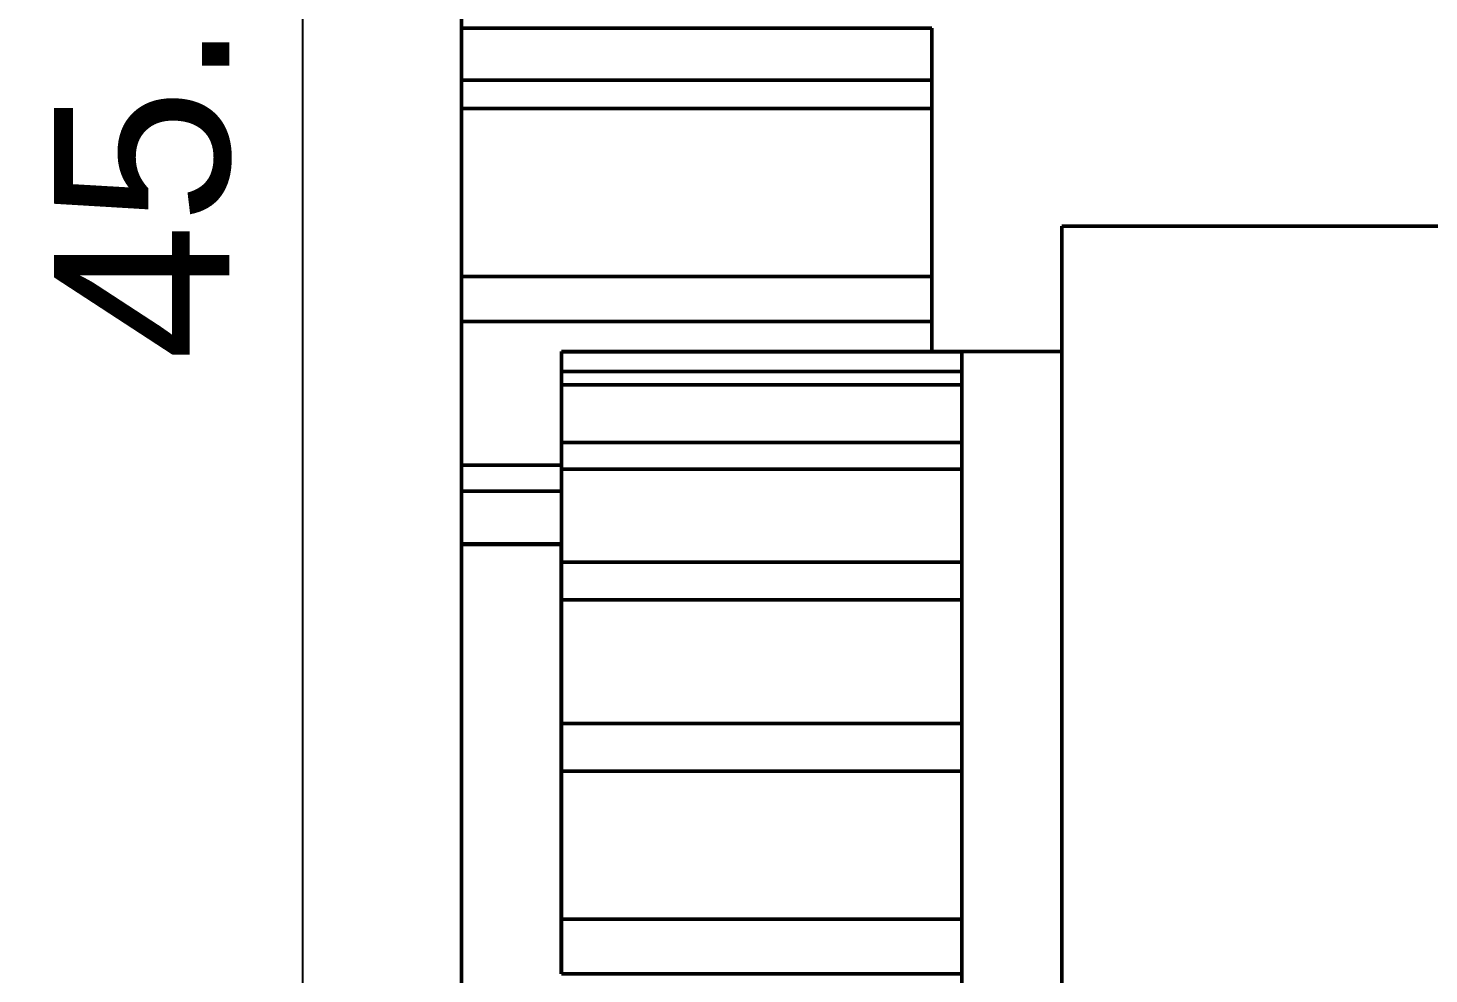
# Model space of a CAD drawing. Header units: millimetres. Extents: x 0 to 420, y 0 to 297.
# Drawn here: x 101.91 to 129.91, y 71.38 to 90.28 of the extents above; entities that cross this region are included whole.
import ezdxf

# ---------------------------------------------------------------- set-up
doc = ezdxf.new("R2010")
doc.units = ezdxf.units.MM
doc.header["$LTSCALE"] = 0.75
doc.layers.add('FD_Dimensions', color=7, linetype='Continuous', lineweight=25)
doc.layers.add('Visible', color=7, linetype='Continuous', lineweight=50)
doc.styles.get("Standard").update_dxf_attribs({"font": 'arial.ttf'})
doc.dimstyles.new('Dim-ISO-25', dxfattribs={"dimtxt": 3.5, "dimasz": 3.5, "dimexe": 2.1, "dimexo": 2.1, "dimgap": 1.4, "dimtad": 1, "dimzin": 12, "dimdsep": 46, "dimtxsty": 'Standard', "dimcen": 0, "dimazin": 3, "dimtp": 0.1, "dimtm": 0.1, "dimtfac": 0.714286, "dimtmove": 0, "dimatfit": 3, "dimfxl": 1, "dimtzin": 12, "dimarcsym": 0})

# ---------------------------------------------------------------- blocks, each defined once
blk = doc.blocks.new('*D27')
at = {"layer": 'Defpoints', "color": 0, "transparency": 16777216}
for p in [(110.57166, 135.406763), (107.397201, 44.123814), (110.57166, 44.123814)]:
    blk.add_point(p, dxfattribs=at)
at = {"layer": 'FD_Dimensions', "color": 0, "lineweight": -2, "transparency": 16777216}
for p, q in [((108.47166, 135.406763), (105.297201, 135.406763)), ((107.397201, 131.906763), (107.397201, 47.623814)), ((108.47166, 44.123814), (105.297201, 44.123814))]:
    blk.add_line(p, q, dxfattribs=at)
at = {"layer": 'FD_Dimensions', "color": 0, "transparency": 16777216}
for points in [[(106.813867, 131.906763), (107.980534, 131.906763), (107.397201, 135.406763)], [(106.813867, 47.623814), (107.980534, 47.623814), (107.397201, 44.123814)]]:
    blk.add_solid(points, dxfattribs=at)
at = {"layer": 'FD_Dimensions', "color": 0, "transparency": 16777216, "insert": (104.210195, 89.765289), "char_height": 3.5, "attachment_point": 5, "rotation": 90}
blk.add_mtext('45.64', dxfattribs=at)

msp = doc.modelspace()

# ---------------------------------------------------------------- linework, layer by layer
at = {"layer": 'Visible', "extrusion": (0, 2.966e-13, -1)}
for p, q in [((110.572, 135.407), (110.572, 44.124)), ((119.97, 90.285), (110.572, 90.285)), ((119.97, 90.285), (119.97, 89.246)), ((119.97, 89.246), (110.572, 89.246)), ((119.97, 88.679), (110.572, 88.679)), ((119.97, 88.15), (119.97, 88.679)), ((119.97, 88.15), (119.97, 87.955)), ((119.97, 86.949), (119.97, 87.955)), ((119.97, 86.949), (119.97, 86.672)), ((122.57, 86.324), (122.57, 39.324)), ((158.57, 86.324), (122.57, 86.324)), ((119.97, 85.322), (110.572, 85.322)), ((119.97, 85.322), (119.97, 84.422)), ((119.97, 84.422), (110.572, 84.422)), ((119.97, 84.422), (110.572, 84.422)), ((119.97, 83.899), (119.97, 84.422)), ((112.57, 83.815), (112.57, 83.824)), ((112.57, 83.824), (120.57, 83.824)), ((112.57, 83.815), (120.57, 83.815)), ((119.97, 83.899), (119.97, 83.824)), ((120.57, 83.824), (120.57, 41.824)), ((122.57, 83.824), (120.57, 83.824)), ((122.57, 83.824), (122.57, 41.824)), ((112.571, 83.153), (112.57, 83.424)), ((112.57, 83.424), (120.57, 83.424)), ((120.571, 83.153), (120.57, 83.424)), ((112.571, 83.153), (120.571, 83.153)), ((112.57, 81.409), (112.57, 81.765)), ((112.57, 81.409), (112.57, 81.765)), ((112.571, 81.472), (112.571, 82)), ((112.571, 82), (120.571, 82)), ((120.571, 81.472), (120.571, 82)), ((112.57, 81.55), (110.572, 81.55)), ((112.57, 81.193), (112.57, 81.545)), ((112.571, 81.472), (120.571, 81.472)), ((112.57, 81.409), (112.57, 80.545)), ((112.57, 81.409), (112.57, 80.545)), ((112.57, 81.193), (112.57, 80.508)), ((112.57, 81.03), (110.572, 81.03)), ((112.57, 81.114), (112.57, 80.508)), ((112.57, 80.693), (112.57, 81.03)), ((112.571, 80.693), (112.571, 81.035)), ((112.57, 80.693), (112.57, 79.688)), ((112.571, 80.693), (112.571, 79.688)), ((112.57, 80.514), (112.57, 80.545)), ((112.57, 80.514), (112.57, 80.545)), ((112.571, 80.056), (112.571, 80.386)), ((112.57, 80.056), (112.57, 80.066)), ((112.57, 79.979), (110.572, 79.979)), ((112.569, 79.965), (110.572, 79.965)), ((112.57, 80.056), (112.57, 79.548)), ((112.571, 80.056), (112.571, 79.548)), ((112.569, 79.615), (112.569, 79.615)), ((112.569, 78.856), (112.569, 79.615)), ((112.57, 79.596), (112.57, 79.688)), ((112.571, 79.596), (112.571, 79.688)), ((112.571, 78.856), (112.571, 79.615)), ((112.571, 79.615), (120.571, 79.615)), ((120.571, 78.856), (120.571, 79.615)), ((112.569, 79.081), (112.569, 79.392)), ((112.571, 79.081), (112.571, 79.392)), ((112.569, 79.081), (112.569, 77.985)), ((112.571, 79.081), (112.571, 77.985)), ((112.571, 78.856), (120.571, 78.856)), ((112.569, 78.055), (112.569, 78.346)), ((112.571, 78.055), (112.571, 78.346)), ((112.569, 78.055), (112.569, 77.708)), ((112.569, 77.837), (112.569, 77.985)), ((112.571, 78.055), (112.571, 77.708)), ((112.571, 77.837), (112.571, 77.985)), ((112.569, 76.654), (112.569, 76.919)), ((112.571, 76.654), (112.571, 76.919)), ((120.571, 76.919), (120.571, 76.654)), ((112.569, 76.654), (112.569, 75.521)), ((112.571, 76.654), (112.571, 75.521)), ((120.571, 76.387), (120.571, 76.654)), ((112.569, 76.387), (112.569, 76.387)), ((112.569, 75.436), (112.569, 76.387)), ((112.571, 75.436), (112.571, 76.387)), ((112.571, 76.387), (120.571, 76.387)), ((120.572, 75.436), (120.571, 76.387)), ((112.569, 75.29), (112.569, 75.528)), ((112.569, 75.325), (112.569, 75.521)), ((112.569, 75.325), (112.569, 75.08)), ((112.571, 75.29), (112.571, 75.528)), ((112.571, 75.325), (112.571, 75.521)), ((112.571, 75.325), (112.571, 75.08)), ((112.571, 75.436), (120.572, 75.436)), ((112.569, 73.533), (112.569, 73.738)), ((112.571, 73.533), (112.571, 73.738)), ((120.571, 73.738), (120.571, 73.533)), ((112.569, 73.533), (112.569, 72.421)), ((112.571, 73.533), (112.571, 72.421)), ((120.571, 72.48), (120.571, 73.533)), ((112.569, 72.48), (112.569, 72.48)), ((112.569, 71.383), (112.569, 72.48)), ((112.569, 72.186), (112.569, 72.421)), ((112.571, 72.186), (112.571, 72.421)), ((112.572, 71.383), (112.572, 72.48)), ((112.572, 72.48), (120.572, 72.48)), ((120.572, 71.383), (120.572, 72.48)), ((112.569, 72.186), (112.569, 71.797)), ((112.569, 71.9), (112.569, 72.074)), ((112.571, 72.186), (112.571, 71.797)), ((112.571, 71.9), (112.571, 72.074)), ((112.572, 71.383), (120.572, 71.383))]:
    msp.add_line(p, q, dxfattribs=at)
msp.add_arc((-119.947, 84.422), 0.0231, 179.82, 181.4089, dxfattribs=at)
at = {"layer": 'Visible', "extrusion": (3.18698e-11, -7.8e-15, -1)}
msp.add_open_spline([(119.97, 88.679), (119.97, 88.679), (119.97, 88.679), (119.97, 88.679), (119.97, 88.68), (119.97, 88.681), (119.97, 88.682), (119.97, 88.684), (119.97, 88.686), (119.97, 88.688), (119.97, 88.69), (119.97, 88.693), (119.97, 88.696), (119.97, 88.7), (119.97, 88.704), (119.97, 88.708), (119.97, 88.712), (119.97, 88.717), (119.97, 88.722), (119.97, 88.727), (119.97, 88.732), (119.97, 88.737), (119.97, 88.743), (119.97, 88.749), (119.97, 88.756), (119.97, 88.762), (119.97, 88.769), (119.97, 88.776), (119.97, 88.783), (119.97, 88.79), (119.97, 88.797), (119.97, 88.805), (119.97, 88.813), (119.97, 88.821), (119.97, 88.829), (119.97, 88.838), (119.97, 88.846), (119.97, 88.855), (119.97, 88.864), (119.97, 88.874), (119.97, 88.883), (119.97, 88.893), (119.97, 88.902), (119.97, 88.912), (119.97, 88.923), (119.97, 88.933), (119.97, 88.943), (119.97, 88.954), (119.97, 88.965), (119.97, 88.976), (119.97, 88.987), (119.97, 88.999), (119.97, 89.01), (119.97, 89.022), (119.97, 89.034), (119.97, 89.046), (119.97, 89.058), (119.97, 89.07), (119.97, 89.083), (119.97, 89.096), (119.97, 89.108), (119.97, 89.121), (119.97, 89.135), (119.97, 89.148), (119.97, 89.161), (119.97, 89.175), (119.97, 89.189), (119.97, 89.203), (119.97, 89.217), (119.97, 89.229), (119.97, 89.237), (119.97, 89.243), (119.97, 89.246)], degree=5, knots=[0.0383262, 0.0383262, 0.0383262, 0.0383262, 0.0383262, 0.0383262, 0.0428571, 0.0571429, 0.0714286, 0.0857143, 0.1, 0.1142857, 0.1285714, 0.1428571, 0.1571429, 0.1714286, 0.1857143, 0.2, 0.2142857, 0.2285714, 0.2428571, 0.2571429, 0.2714286, 0.2857143, 0.3, 0.3142857, 0.3285714, 0.3428571, 0.3571429, 0.3714286, 0.3857143, 0.4, 0.4142857, 0.4285714, 0.4428571, 0.4571429, 0.4714286, 0.4857143, 0.5, 0.5142857, 0.5285714, 0.5428571, 0.5571429, 0.5714286, 0.5857143, 0.6, 0.6142857, 0.6285714, 0.6428571, 0.6571429, 0.6714286, 0.6857143, 0.7, 0.7142857, 0.7285714, 0.7428571, 0.7571429, 0.7714286, 0.7857143, 0.8, 0.8142857, 0.8285714, 0.8428571, 0.8571429, 0.8714286, 0.8857143, 0.9, 0.9142857, 0.9285714, 0.9428571, 0.9571429, 0.9714286, 0.9857143, 1, 1, 1, 1, 1, 1], dxfattribs=at)
at = {"layer": 'Visible'}
for points in [[(119.97, 86.672), (119.97, 86.671), (119.97, 86.667), (119.97, 86.661), (119.97, 86.652), (119.97, 86.64), (119.97, 86.627), (119.97, 86.614), (119.97, 86.6), (119.97, 86.586), (119.97, 86.573), (119.97, 86.559), (119.97, 86.544), (119.97, 86.529), (119.97, 86.514), (119.97, 86.499), (119.97, 86.483), (119.97, 86.467), (119.97, 86.451), (119.97, 86.435), (119.97, 86.418), (119.97, 86.401), (119.97, 86.384), (119.97, 86.367), (119.97, 86.35), (119.97, 86.332), (119.97, 86.314), (119.97, 86.296), (119.97, 86.278), (119.97, 86.26), (119.97, 86.241), (119.97, 86.223), (119.97, 86.204), (119.97, 86.185), (119.97, 86.165), (119.97, 86.146), (119.97, 86.126), (119.97, 86.107), (119.97, 86.087), (119.97, 86.067), (119.97, 86.046), (119.97, 86.026), (119.97, 86.005), (119.97, 85.985), (119.97, 85.964), (119.97, 85.943), (119.97, 85.922), (119.97, 85.9), (119.97, 85.879), (119.97, 85.857), (119.97, 85.835), (119.97, 85.813), (119.97, 85.791), (119.97, 85.769), (119.97, 85.747), (119.97, 85.724), (119.97, 85.702), (119.97, 85.679), (119.97, 85.656), (119.97, 85.633), (119.97, 85.61), (119.97, 85.587), (119.97, 85.563), (119.97, 85.54), (119.97, 85.516), (119.97, 85.492), (119.97, 85.468), (119.97, 85.444), (119.97, 85.42), (119.97, 85.396), (119.97, 85.371), (119.97, 85.352), (119.97, 85.337), (119.97, 85.327), (119.97, 85.322)], [(112.57, 81.765), (112.57, 81.771), (112.57, 81.782), (112.57, 81.8), (112.57, 81.823), (112.57, 81.853), (112.57, 81.882), (112.57, 81.911), (112.57, 81.94), (112.57, 81.97), (112.57, 81.999), (112.57, 82.028), (112.57, 82.058), (112.57, 82.087), (112.57, 82.116), (112.57, 82.146), (112.57, 82.175), (112.57, 82.204), (112.57, 82.234), (112.57, 82.263), (112.57, 82.293), (112.57, 82.322), (112.57, 82.351), (112.57, 82.381), (112.57, 82.41), (112.57, 82.439), (112.57, 82.469), (112.57, 82.498), (112.57, 82.528), (112.57, 82.557), (112.57, 82.586), (112.57, 82.616), (112.57, 82.645), (112.57, 82.674), (112.57, 82.704), (112.57, 82.733), (112.57, 82.763), (112.57, 82.792), (112.57, 82.821), (112.57, 82.851), (112.57, 82.88), (112.57, 82.909), (112.57, 82.939), (112.57, 82.968), (112.57, 82.997), (112.57, 83.027), (112.57, 83.056), (112.57, 83.085), (112.57, 83.114), (112.57, 83.144), (112.57, 83.173), (112.57, 83.202), (112.57, 83.232), (112.57, 83.261), (112.57, 83.29), (112.57, 83.319), (112.57, 83.349), (112.57, 83.378), (112.57, 83.407), (112.57, 83.436), (112.57, 83.465), (112.57, 83.495), (112.57, 83.524), (112.57, 83.553), (112.57, 83.582), (112.57, 83.611), (112.57, 83.64), (112.57, 83.67), (112.57, 83.699), (112.57, 83.728), (112.57, 83.757), (112.57, 83.78), (112.57, 83.798), (112.57, 83.809), (112.57, 83.815)], [(112.57, 81.545), (112.57, 81.551), (112.57, 81.562), (112.57, 81.579), (112.57, 81.602), (112.57, 81.63), (112.57, 81.659), (112.57, 81.687), (112.57, 81.715), (112.57, 81.743), (112.57, 81.771), (112.57, 81.799), (112.57, 81.827), (112.57, 81.854), (112.57, 81.882), (112.57, 81.91), (112.57, 81.938), (112.57, 81.965), (112.57, 81.993), (112.57, 82.02), (112.57, 82.048), (112.57, 82.075), (112.57, 82.103), (112.57, 82.13), (112.57, 82.157), (112.57, 82.185), (112.57, 82.212), (112.57, 82.239), (112.57, 82.266), (112.57, 82.293), (112.57, 82.32), (112.57, 82.347), (112.57, 82.374), (112.57, 82.401), (112.57, 82.428), (112.57, 82.455), (112.57, 82.482), (112.57, 82.509), (112.57, 82.536), (112.57, 82.562), (112.57, 82.589), (112.57, 82.616), (112.57, 82.642), (112.57, 82.669), (112.57, 82.696), (112.57, 82.722), (112.57, 82.749), (112.57, 82.775), (112.57, 82.801), (112.57, 82.828), (112.57, 82.854), (112.57, 82.88), (112.57, 82.907), (112.57, 82.933), (112.57, 82.959), (112.57, 82.985), (112.57, 83.011), (112.57, 83.037), (112.57, 83.064), (112.57, 83.09), (112.57, 83.115), (112.57, 83.141), (112.57, 83.167), (112.57, 83.193), (112.57, 83.219), (112.57, 83.245), (112.57, 83.271), (112.57, 83.296), (112.57, 83.322), (112.57, 83.347), (112.57, 83.373), (112.57, 83.394), (112.57, 83.409), (112.57, 83.419), (112.57, 83.424)], [(112.571, 81.035), (112.571, 81.041), (112.571, 81.052), (112.571, 81.069), (112.571, 81.092), (112.571, 81.121), (112.571, 81.15), (112.571, 81.179), (112.571, 81.208), (112.571, 81.237), (112.571, 81.266), (112.571, 81.295), (112.571, 81.324), (112.571, 81.354), (112.571, 81.383), (112.571, 81.413), (112.571, 81.442), (112.571, 81.472), (112.571, 81.502), (112.571, 81.531), (112.571, 81.561), (112.571, 81.591), (112.571, 81.621), (112.571, 81.651), (112.571, 81.681), (112.571, 81.711), (112.571, 81.741), (112.571, 81.771), (112.571, 81.801), (112.571, 81.831), (112.571, 81.861), (112.571, 81.892), (112.571, 81.922), (112.571, 81.952), (112.571, 81.982), (112.571, 82.013), (112.571, 82.043), (112.571, 82.074), (112.571, 82.104), (112.571, 82.134), (112.571, 82.165), (112.571, 82.196), (112.571, 82.226), (112.571, 82.257), (112.571, 82.287), (112.571, 82.318), (112.571, 82.349), (112.571, 82.379), (112.571, 82.41), (112.571, 82.441), (112.571, 82.471), (112.571, 82.502), (112.571, 82.533), (112.571, 82.564), (112.571, 82.595), (112.571, 82.626), (112.571, 82.657), (112.571, 82.687), (112.571, 82.718), (112.571, 82.749), (112.571, 82.78), (112.571, 82.811), (112.571, 82.842), (112.571, 82.873), (112.571, 82.904), (112.571, 82.935), (112.571, 82.966), (112.571, 82.998), (112.571, 83.029), (112.571, 83.06), (112.571, 83.091), (112.571, 83.116), (112.571, 83.135), (112.571, 83.147), (112.571, 83.153)], [(112.571, 80.386), (112.571, 80.391), (112.571, 80.402), (112.571, 80.418), (112.571, 80.439), (112.571, 80.465), (112.571, 80.491), (112.571, 80.516), (112.571, 80.542), (112.571, 80.567), (112.571, 80.592), (112.571, 80.617), (112.571, 80.642), (112.571, 80.667), (112.571, 80.692), (112.571, 80.717), (112.571, 80.742), (112.571, 80.766), (112.571, 80.79), (112.571, 80.815), (112.571, 80.839), (112.571, 80.863), (112.571, 80.887), (112.571, 80.911), (112.571, 80.935), (112.571, 80.959), (112.571, 80.983), (112.571, 81.006), (112.571, 81.03), (112.571, 81.053), (112.571, 81.077), (112.571, 81.1), (112.571, 81.124), (112.571, 81.147), (112.571, 81.17), (112.571, 81.193), (112.571, 81.216), (112.571, 81.239), (112.571, 81.262), (112.571, 81.285), (112.571, 81.307), (112.571, 81.33), (112.571, 81.353), (112.571, 81.375), (112.571, 81.398), (112.571, 81.42), (112.571, 81.442), (112.571, 81.465), (112.571, 81.487), (112.571, 81.509), (112.571, 81.531), (112.571, 81.553), (112.571, 81.575), (112.571, 81.597), (112.571, 81.619), (112.571, 81.64), (112.571, 81.662), (112.571, 81.684), (112.571, 81.705), (112.571, 81.727), (112.571, 81.748), (112.571, 81.769), (112.571, 81.791), (112.571, 81.812), (112.571, 81.833), (112.571, 81.854), (112.571, 81.875), (112.571, 81.896), (112.571, 81.917), (112.571, 81.938), (112.571, 81.959), (112.571, 81.975), (112.571, 81.988), (112.571, 81.996), (112.571, 82)], [(112.569, 78.346), (112.569, 78.351), (112.569, 78.361), (112.569, 78.375), (112.569, 78.393), (112.569, 78.415), (112.569, 78.437), (112.569, 78.459), (112.569, 78.48), (112.569, 78.501), (112.569, 78.523), (112.569, 78.544), (112.569, 78.565), (112.569, 78.586), (112.569, 78.606), (112.569, 78.627), (112.569, 78.647), (112.569, 78.667), (112.569, 78.687), (112.569, 78.707), (112.569, 78.727), (112.569, 78.746), (112.569, 78.766), (112.569, 78.785), (112.569, 78.805), (112.569, 78.824), (112.569, 78.843), (112.569, 78.862), (112.569, 78.881), (112.569, 78.899), (112.569, 78.918), (112.569, 78.937), (112.569, 78.955), (112.569, 78.973), (112.569, 78.991), (112.569, 79.01), (112.569, 79.028), (112.569, 79.045), (112.569, 79.063), (112.569, 79.081), (112.569, 79.099), (112.569, 79.116), (112.569, 79.134), (112.569, 79.151), (112.569, 79.168), (112.569, 79.185), (112.569, 79.202), (112.569, 79.219), (112.569, 79.236), (112.569, 79.253), (112.569, 79.27), (112.569, 79.286), (112.569, 79.303), (112.569, 79.319), (112.569, 79.336), (112.569, 79.352), (112.569, 79.368), (112.569, 79.384), (112.569, 79.4), (112.569, 79.416), (112.569, 79.432), (112.569, 79.447), (112.569, 79.463), (112.569, 79.479), (112.569, 79.494), (112.569, 79.51), (112.569, 79.525), (112.569, 79.54), (112.569, 79.555), (112.569, 79.57), (112.569, 79.585), (112.569, 79.597), (112.569, 79.606), (112.569, 79.612), (112.569, 79.615)], [(112.571, 78.346), (112.571, 78.351), (112.571, 78.361), (112.571, 78.375), (112.571, 78.393), (112.571, 78.415), (112.571, 78.437), (112.571, 78.459), (112.571, 78.48), (112.571, 78.501), (112.571, 78.523), (112.571, 78.544), (112.571, 78.565), (112.571, 78.586), (112.571, 78.606), (112.571, 78.627), (112.571, 78.647), (112.571, 78.667), (112.571, 78.687), (112.571, 78.707), (112.571, 78.727), (112.571, 78.746), (112.571, 78.766), (112.571, 78.785), (112.571, 78.805), (112.571, 78.824), (112.571, 78.843), (112.571, 78.862), (112.571, 78.881), (112.571, 78.899), (112.571, 78.918), (112.571, 78.937), (112.571, 78.955), (112.571, 78.973), (112.571, 78.991), (112.571, 79.01), (112.571, 79.028), (112.571, 79.045), (112.571, 79.063), (112.571, 79.081), (112.571, 79.099), (112.571, 79.116), (112.571, 79.134), (112.571, 79.151), (112.571, 79.168), (112.571, 79.185), (112.571, 79.202), (112.571, 79.219), (112.571, 79.236), (112.571, 79.253), (112.571, 79.27), (112.571, 79.286), (112.571, 79.303), (112.571, 79.319), (112.571, 79.336), (112.571, 79.352), (112.571, 79.368), (112.571, 79.384), (112.571, 79.4), (112.571, 79.416), (112.571, 79.432), (112.571, 79.447), (112.571, 79.463), (112.571, 79.479), (112.571, 79.494), (112.571, 79.51), (112.571, 79.525), (112.571, 79.54), (112.571, 79.555), (112.571, 79.57), (112.571, 79.585), (112.571, 79.597), (112.571, 79.606), (112.571, 79.612), (112.571, 79.615)], [(112.569, 76.919), (112.569, 76.923), (112.569, 76.932), (112.569, 76.945), (112.569, 76.964), (112.569, 76.987), (112.569, 77.011), (112.569, 77.035), (112.569, 77.059), (112.569, 77.084), (112.569, 77.108), (112.569, 77.133), (112.569, 77.158), (112.569, 77.183), (112.569, 77.208), (112.569, 77.234), (112.569, 77.26), (112.569, 77.285), (112.569, 77.311), (112.569, 77.337), (112.569, 77.363), (112.569, 77.39), (112.569, 77.416), (112.569, 77.443), (112.569, 77.469), (112.569, 77.496), (112.569, 77.523), (112.569, 77.55), (112.569, 77.577), (112.569, 77.604), (112.569, 77.632), (112.569, 77.659), (112.569, 77.686), (112.569, 77.714), (112.569, 77.742), (112.569, 77.77), (112.569, 77.798), (112.569, 77.826), (112.569, 77.854), (112.569, 77.882), (112.569, 77.91), (112.569, 77.938), (112.569, 77.967), (112.569, 77.995), (112.569, 78.024), (112.569, 78.053), (112.569, 78.081), (112.569, 78.11), (112.569, 78.139), (112.569, 78.168), (112.569, 78.197), (112.569, 78.226), (112.569, 78.256), (112.569, 78.285), (112.569, 78.314), (112.569, 78.344), (112.569, 78.374), (112.569, 78.403), (112.569, 78.433), (112.569, 78.463), (112.569, 78.492), (112.569, 78.522), (112.569, 78.552), (112.569, 78.582), (112.569, 78.612), (112.569, 78.643), (112.569, 78.673), (112.569, 78.703), (112.569, 78.734), (112.569, 78.764), (112.569, 78.795), (112.569, 78.819), (112.569, 78.837), (112.569, 78.85), (112.569, 78.856)], [(112.569, 75.528), (112.569, 75.532), (112.569, 75.54), (112.569, 75.551), (112.569, 75.566), (112.569, 75.584), (112.569, 75.6), (112.569, 75.617), (112.569, 75.634), (112.569, 75.65), (112.569, 75.666), (112.569, 75.682), (112.569, 75.698), (112.569, 75.714), (112.569, 75.729), (112.569, 75.744), (112.569, 75.759), (112.569, 75.774), (112.569, 75.788), (112.569, 75.803), (112.569, 75.817), (112.569, 75.831), (112.569, 75.845), (112.569, 75.859), (112.569, 75.873), (112.569, 75.886), (112.569, 75.9), (112.569, 75.913), (112.569, 75.926), (112.569, 75.939), (112.569, 75.952), (112.569, 75.965), (112.569, 75.977), (112.569, 75.99), (112.569, 76.002), (112.569, 76.015), (112.569, 76.027), (112.569, 76.039), (112.569, 76.05), (112.569, 76.062), (112.569, 76.074), (112.569, 76.085), (112.569, 76.097), (112.569, 76.108), (112.569, 76.119), (112.569, 76.13), (112.569, 76.141), (112.569, 76.152), (112.569, 76.163), (112.569, 76.173), (112.569, 76.184), (112.569, 76.194), (112.569, 76.204), (112.569, 76.214), (112.569, 76.225), (112.569, 76.234), (112.569, 76.244), (112.569, 76.254), (112.569, 76.264), (112.569, 76.273), (112.569, 76.283), (112.569, 76.292), (112.569, 76.301), (112.569, 76.31), (112.569, 76.319), (112.569, 76.328), (112.569, 76.337), (112.569, 76.346), (112.569, 76.354), (112.569, 76.363), (112.569, 76.371), (112.569, 76.378), (112.569, 76.383), (112.569, 76.386), (112.569, 76.387)], [(112.571, 75.528), (112.571, 75.532), (112.571, 75.54), (112.571, 75.551), (112.571, 75.566), (112.571, 75.584), (112.571, 75.6), (112.571, 75.617), (112.571, 75.634), (112.571, 75.65), (112.571, 75.666), (112.571, 75.682), (112.571, 75.698), (112.571, 75.714), (112.571, 75.729), (112.571, 75.744), (112.571, 75.759), (112.571, 75.774), (112.571, 75.788), (112.571, 75.803), (112.571, 75.817), (112.571, 75.831), (112.571, 75.845), (112.571, 75.859), (112.571, 75.873), (112.571, 75.886), (112.571, 75.9), (112.571, 75.913), (112.571, 75.926), (112.571, 75.939), (112.571, 75.952), (112.571, 75.965), (112.571, 75.977), (112.571, 75.99), (112.571, 76.002), (112.571, 76.015), (112.571, 76.027), (112.571, 76.039), (112.571, 76.05), (112.571, 76.062), (112.571, 76.074), (112.571, 76.085), (112.571, 76.097), (112.571, 76.108), (112.571, 76.119), (112.571, 76.13), (112.571, 76.141), (112.571, 76.152), (112.571, 76.163), (112.571, 76.173), (112.571, 76.184), (112.571, 76.194), (112.571, 76.204), (112.571, 76.214), (112.571, 76.225), (112.571, 76.234), (112.571, 76.244), (112.571, 76.254), (112.571, 76.264), (112.571, 76.273), (112.571, 76.283), (112.571, 76.292), (112.571, 76.301), (112.571, 76.31), (112.571, 76.319), (112.571, 76.328), (112.571, 76.337), (112.571, 76.346), (112.571, 76.354), (112.571, 76.363), (112.571, 76.371), (112.571, 76.378), (112.571, 76.383), (112.571, 76.386), (112.571, 76.387)], [(112.569, 73.738), (112.569, 73.742), (112.569, 73.749), (112.569, 73.759), (112.569, 73.774), (112.569, 73.793), (112.569, 73.812), (112.569, 73.832), (112.569, 73.852), (112.569, 73.872), (112.569, 73.893), (112.569, 73.913), (112.569, 73.934), (112.569, 73.955), (112.569, 73.976), (112.569, 73.998), (112.569, 74.019), (112.569, 74.041), (112.569, 74.063), (112.569, 74.085), (112.569, 74.108), (112.569, 74.13), (112.569, 74.153), (112.569, 74.175), (112.569, 74.198), (112.569, 74.221), (112.569, 74.245), (112.569, 74.268), (112.569, 74.292), (112.569, 74.315), (112.569, 74.339), (112.569, 74.363), (112.569, 74.387), (112.569, 74.411), (112.569, 74.435), (112.569, 74.46), (112.569, 74.484), (112.569, 74.509), (112.569, 74.534), (112.569, 74.558), (112.569, 74.583), (112.569, 74.608), (112.569, 74.634), (112.569, 74.659), (112.569, 74.684), (112.569, 74.71), (112.569, 74.736), (112.569, 74.761), (112.569, 74.787), (112.569, 74.813), (112.569, 74.839), (112.569, 74.865), (112.569, 74.891), (112.569, 74.918), (112.569, 74.944), (112.569, 74.971), (112.569, 74.997), (112.569, 75.024), (112.569, 75.051), (112.569, 75.078), (112.569, 75.105), (112.569, 75.132), (112.569, 75.159), (112.569, 75.186), (112.569, 75.214), (112.569, 75.241), (112.569, 75.269), (112.569, 75.296), (112.569, 75.324), (112.569, 75.352), (112.569, 75.38), (112.569, 75.402), (112.569, 75.419), (112.569, 75.43), (112.569, 75.436)], [(112.571, 73.738), (112.571, 73.742), (112.571, 73.749), (112.571, 73.759), (112.571, 73.774), (112.571, 73.793), (112.571, 73.812), (112.571, 73.832), (112.571, 73.852), (112.571, 73.872), (112.571, 73.893), (112.571, 73.913), (112.571, 73.934), (112.571, 73.955), (112.571, 73.976), (112.571, 73.998), (112.571, 74.019), (112.571, 74.041), (112.571, 74.063), (112.571, 74.085), (112.571, 74.108), (112.571, 74.13), (112.571, 74.153), (112.571, 74.175), (112.571, 74.198), (112.571, 74.221), (112.571, 74.245), (112.571, 74.268), (112.571, 74.292), (112.571, 74.315), (112.571, 74.339), (112.571, 74.363), (112.571, 74.387), (112.571, 74.411), (112.571, 74.435), (112.571, 74.46), (112.571, 74.484), (112.571, 74.509), (112.571, 74.534), (112.571, 74.558), (112.571, 74.583), (112.571, 74.608), (112.571, 74.634), (112.571, 74.659), (112.571, 74.684), (112.571, 74.71), (112.571, 74.736), (112.571, 74.761), (112.571, 74.787), (112.571, 74.813), (112.571, 74.839), (112.571, 74.865), (112.571, 74.891), (112.571, 74.918), (112.571, 74.944), (112.571, 74.971), (112.571, 74.997), (112.571, 75.024), (112.571, 75.051), (112.571, 75.078), (112.571, 75.105), (112.571, 75.132), (112.571, 75.159), (112.571, 75.186), (112.571, 75.214), (112.571, 75.241), (112.571, 75.269), (112.571, 75.296), (112.571, 75.324), (112.571, 75.352), (112.571, 75.38), (112.571, 75.402), (112.571, 75.419), (112.571, 75.43), (112.571, 75.436)], [(120.572, 75.436), (120.572, 75.43), (120.572, 75.419), (120.572, 75.402), (120.572, 75.38), (120.572, 75.352), (120.572, 75.324), (120.571, 75.296), (120.571, 75.269), (120.571, 75.241), (120.571, 75.214), (120.571, 75.186), (120.571, 75.159), (120.571, 75.132), (120.571, 75.105), (120.571, 75.078), (120.571, 75.051), (120.571, 75.024), (120.571, 74.997), (120.571, 74.971), (120.571, 74.944), (120.571, 74.918), (120.571, 74.891), (120.571, 74.865), (120.571, 74.839), (120.571, 74.813), (120.571, 74.787), (120.571, 74.761), (120.571, 74.736), (120.571, 74.71), (120.571, 74.684), (120.571, 74.659), (120.571, 74.634), (120.571, 74.608), (120.571, 74.583), (120.571, 74.558), (120.571, 74.534), (120.571, 74.509), (120.571, 74.484), (120.571, 74.46), (120.571, 74.435), (120.571, 74.411), (120.571, 74.387), (120.571, 74.363), (120.571, 74.339), (120.571, 74.315), (120.571, 74.292), (120.571, 74.268), (120.571, 74.245), (120.571, 74.221), (120.571, 74.198), (120.571, 74.175), (120.571, 74.153), (120.571, 74.13), (120.571, 74.108), (120.571, 74.085), (120.571, 74.063), (120.571, 74.041), (120.571, 74.019), (120.571, 73.998), (120.571, 73.976), (120.571, 73.955), (120.571, 73.934), (120.571, 73.913), (120.571, 73.893), (120.571, 73.872), (120.571, 73.852), (120.571, 73.832), (120.571, 73.812), (120.571, 73.793), (120.571, 73.774), (120.571, 73.759), (120.571, 73.749), (120.571, 73.742), (120.571, 73.738)], [(112.569, 72.074), (112.569, 72.076), (112.569, 72.082), (112.569, 72.09), (112.569, 72.1), (112.569, 72.112), (112.569, 72.123), (112.569, 72.134), (112.569, 72.145), (112.569, 72.155), (112.569, 72.166), (112.569, 72.176), (112.569, 72.186), (112.569, 72.195), (112.569, 72.205), (112.569, 72.214), (112.569, 72.223), (112.569, 72.231), (112.569, 72.24), (112.569, 72.248), (112.569, 72.256), (112.569, 72.264), (112.569, 72.272), (112.569, 72.279), (112.569, 72.287), (112.569, 72.294), (112.569, 72.301), (112.569, 72.308), (112.569, 72.315), (112.569, 72.321), (112.569, 72.328), (112.569, 72.334), (112.569, 72.34), (112.569, 72.346), (112.569, 72.352), (112.569, 72.358), (112.569, 72.364), (112.569, 72.369), (112.569, 72.374), (112.569, 72.38), (112.569, 72.385), (112.569, 72.39), (112.569, 72.394), (112.569, 72.399), (112.569, 72.403), (112.569, 72.408), (112.569, 72.412), (112.569, 72.416), (112.569, 72.42), (112.569, 72.424), (112.569, 72.428), (112.569, 72.431), (112.569, 72.435), (112.569, 72.438), (112.569, 72.442), (112.569, 72.445), (112.569, 72.448), (112.569, 72.451), (112.569, 72.453), (112.569, 72.456), (112.569, 72.459), (112.569, 72.461), (112.569, 72.463), (112.569, 72.465), (112.569, 72.467), (112.569, 72.469), (112.569, 72.471), (112.569, 72.473), (112.569, 72.475), (112.569, 72.476), (112.569, 72.478), (112.569, 72.479), (112.569, 72.479), (112.569, 72.48), (112.569, 72.48)], [(112.571, 72.074), (112.571, 72.076), (112.571, 72.082), (112.571, 72.09), (112.571, 72.1), (112.571, 72.112), (112.571, 72.123), (112.571, 72.134), (112.571, 72.145), (112.571, 72.155), (112.571, 72.166), (112.571, 72.176), (112.571, 72.186), (112.571, 72.195), (112.571, 72.205), (112.571, 72.214), (112.571, 72.223), (112.571, 72.231), (112.571, 72.24), (112.571, 72.248), (112.571, 72.256), (112.571, 72.264), (112.571, 72.272), (112.572, 72.279), (112.572, 72.287), (112.572, 72.294), (112.572, 72.301), (112.572, 72.308), (112.572, 72.315), (112.572, 72.321), (112.572, 72.328), (112.572, 72.334), (112.572, 72.34), (112.572, 72.346), (112.572, 72.352), (112.572, 72.358), (112.572, 72.364), (112.572, 72.369), (112.572, 72.374), (112.572, 72.38), (112.572, 72.385), (112.572, 72.39), (112.572, 72.394), (112.572, 72.399), (112.572, 72.403), (112.572, 72.408), (112.572, 72.412), (112.572, 72.416), (112.572, 72.42), (112.572, 72.424), (112.572, 72.428), (112.572, 72.431), (112.572, 72.435), (112.572, 72.438), (112.572, 72.442), (112.572, 72.445), (112.572, 72.448), (112.572, 72.451), (112.572, 72.453), (112.572, 72.456), (112.572, 72.459), (112.572, 72.461), (112.572, 72.463), (112.572, 72.465), (112.572, 72.467), (112.572, 72.469), (112.572, 72.471), (112.572, 72.473), (112.572, 72.475), (112.572, 72.476), (112.572, 72.478), (112.572, 72.479), (112.572, 72.479), (112.572, 72.48), (112.572, 72.48)]]:
    msp.add_open_spline(points, degree=5, dxfattribs=at)
at = {"layer": 'Visible', "extrusion": (1.03426e-10, 2.3e-15, -1)}
msp.add_open_spline([(112.57, 81.765), (112.57, 81.771), (112.57, 81.782), (112.57, 81.8), (112.57, 81.823), (112.57, 81.853), (112.57, 81.882), (112.57, 81.911), (112.57, 81.94), (112.57, 81.97), (112.57, 81.999), (112.57, 82.028), (112.57, 82.058), (112.57, 82.087), (112.57, 82.116), (112.57, 82.146), (112.57, 82.175), (112.57, 82.204), (112.57, 82.234), (112.57, 82.263), (112.57, 82.293), (112.57, 82.322), (112.57, 82.351), (112.57, 82.381), (112.57, 82.41), (112.57, 82.439), (112.57, 82.469), (112.57, 82.498), (112.57, 82.528), (112.57, 82.557), (112.57, 82.586), (112.57, 82.616), (112.57, 82.645), (112.57, 82.674), (112.57, 82.704), (112.57, 82.733), (112.57, 82.763), (112.57, 82.792), (112.57, 82.821), (112.57, 82.851), (112.57, 82.88), (112.57, 82.909), (112.57, 82.939), (112.57, 82.968), (112.57, 82.997), (112.57, 83.027), (112.57, 83.056), (112.57, 83.085), (112.57, 83.114), (112.57, 83.144), (112.57, 83.173), (112.57, 83.202), (112.57, 83.232), (112.57, 83.261), (112.57, 83.29), (112.57, 83.319), (112.57, 83.349), (112.57, 83.378), (112.57, 83.407), (112.57, 83.436), (112.57, 83.465), (112.57, 83.495), (112.57, 83.524), (112.57, 83.553), (112.57, 83.582), (112.57, 83.611), (112.57, 83.64), (112.57, 83.67), (112.57, 83.699), (112.57, 83.728), (112.57, 83.757), (112.57, 83.78), (112.57, 83.798), (112.57, 83.809), (112.57, 83.815)], degree=5, dxfattribs=at)
at = {"layer": 'Visible'}
for points, knots in [([(120.57, 83.815), (120.57, 83.809), (120.57, 83.798), (120.57, 83.78), (120.57, 83.757), (120.57, 83.728), (120.57, 83.699), (120.57, 83.67), (120.57, 83.64), (120.57, 83.611), (120.57, 83.582), (120.57, 83.553), (120.57, 83.524), (120.57, 83.495), (120.57, 83.469), (120.57, 83.449), (120.57, 83.435), (120.57, 83.427), (120.57, 83.424)], [-1, -1, -1, -1, -1, -1, -0.9857143, -0.9714286, -0.9571429, -0.9428571, -0.9285714, -0.9142857, -0.9, -0.8857143, -0.8714286, -0.8571429, -0.8428571, -0.8285714, -0.8142857, -0.8083807, -0.8083807, -0.8083807, -0.8083807, -0.8083807, -0.8083807]), ([(120.571, 83.153), (120.571, 83.147), (120.571, 83.135), (120.571, 83.116), (120.571, 83.091), (120.571, 83.06), (120.571, 83.029), (120.571, 82.998), (120.571, 82.966), (120.571, 82.935), (120.571, 82.904), (120.571, 82.873), (120.571, 82.842), (120.571, 82.811), (120.571, 82.78), (120.571, 82.749), (120.571, 82.718), (120.571, 82.687), (120.571, 82.657), (120.571, 82.626), (120.571, 82.595), (120.571, 82.564), (120.571, 82.533), (120.571, 82.502), (120.571, 82.471), (120.571, 82.441), (120.571, 82.41), (120.571, 82.379), (120.571, 82.349), (120.571, 82.318), (120.571, 82.287), (120.571, 82.257), (120.571, 82.226), (120.571, 82.196), (120.571, 82.165), (120.571, 82.134), (120.571, 82.104), (120.571, 82.074), (120.571, 82.047), (120.571, 82.026), (120.571, 82.011), (120.571, 82.003), (120.571, 82)], [-1, -1, -1, -1, -1, -1, -0.9857143, -0.9714286, -0.9571429, -0.9428571, -0.9285714, -0.9142857, -0.9, -0.8857143, -0.8714286, -0.8571429, -0.8428571, -0.8285714, -0.8142857, -0.8, -0.7857143, -0.7714286, -0.7571429, -0.7428571, -0.7285714, -0.7142857, -0.7, -0.6857143, -0.6714286, -0.6571429, -0.6428571, -0.6285714, -0.6142857, -0.6, -0.5857143, -0.5714286, -0.5571429, -0.5428571, -0.5285714, -0.5142857, -0.5, -0.4857143, -0.4714286, -0.4655723, -0.4655723, -0.4655723, -0.4655723, -0.4655723, -0.4655723]), ([(120.571, 81.472), (120.571, 81.466), (120.571, 81.453), (120.571, 81.434), (120.571, 81.409), (120.571, 81.377), (120.571, 81.346), (120.571, 81.314), (120.571, 81.283), (120.571, 81.251), (120.571, 81.22), (120.571, 81.188), (120.571, 81.157), (120.571, 81.126), (120.571, 81.094), (120.571, 81.063), (120.571, 81.032), (120.571, 81.001), (120.571, 80.97), (120.571, 80.939), (120.571, 80.908), (120.571, 80.877), (120.571, 80.846), (120.571, 80.815), (120.571, 80.785), (120.571, 80.754), (120.571, 80.723), (120.571, 80.693), (120.571, 80.662), (120.571, 80.632), (120.571, 80.601), (120.571, 80.571), (120.571, 80.541), (120.571, 80.51), (120.571, 80.48), (120.571, 80.45), (120.571, 80.42), (120.571, 80.39), (120.571, 80.36), (120.571, 80.33), (120.571, 80.3), (120.571, 80.271), (120.571, 80.241), (120.571, 80.211), (120.571, 80.182), (120.571, 80.152), (120.571, 80.123), (120.571, 80.093), (120.571, 80.064), (120.571, 80.035), (120.571, 80.006), (120.571, 79.977), (120.571, 79.948), (120.571, 79.919), (120.571, 79.89), (120.571, 79.862), (120.571, 79.833), (120.571, 79.804), (120.571, 79.776), (120.571, 79.748), (120.571, 79.719), (120.571, 79.691), (120.571, 79.665), (120.571, 79.644), (120.571, 79.629), (120.571, 79.619), (120.571, 79.615)], [-1, -1, -1, -1, -1, -1, -0.9857143, -0.9714286, -0.9571429, -0.9428571, -0.9285714, -0.9142857, -0.9, -0.8857143, -0.8714286, -0.8571429, -0.8428571, -0.8285714, -0.8142857, -0.8, -0.7857143, -0.7714286, -0.7571429, -0.7428571, -0.7285714, -0.7142857, -0.7, -0.6857143, -0.6714286, -0.6571429, -0.6428571, -0.6285714, -0.6142857, -0.6, -0.5857143, -0.5714286, -0.5571429, -0.5428571, -0.5285714, -0.5142857, -0.5, -0.4857143, -0.4714286, -0.4571429, -0.4428571, -0.4285714, -0.4142857, -0.4, -0.3857143, -0.3714286, -0.3571429, -0.3428571, -0.3285714, -0.3142857, -0.3, -0.2857143, -0.2714286, -0.2571429, -0.2428571, -0.2285714, -0.2142857, -0.2, -0.1857143, -0.1714286, -0.1571429, -0.1428571, -0.1285714, -0.1178457, -0.1178457, -0.1178457, -0.1178457, -0.1178457, -0.1178457]), ([(112.569, 79.392), (112.569, 79.398), (112.569, 79.408), (112.569, 79.423), (112.569, 79.444), (112.569, 79.471), (112.569, 79.498), (112.569, 79.526), (112.569, 79.553), (112.569, 79.58), (112.569, 79.608), (112.569, 79.636), (112.569, 79.663), (112.569, 79.691), (112.569, 79.719), (112.569, 79.748), (112.569, 79.776), (112.569, 79.804), (112.569, 79.833), (112.569, 79.862), (112.569, 79.89), (112.569, 79.917), (112.569, 79.937), (112.569, 79.953), (112.569, 79.962), (112.569, 79.965)], [0, 0, 0, 0, 0, 0, 0.0142857, 0.0285714, 0.0428571, 0.0571429, 0.0714286, 0.0857143, 0.1, 0.1142857, 0.1285714, 0.1428571, 0.1571429, 0.1714286, 0.1857143, 0.2, 0.2142857, 0.2285714, 0.2428571, 0.2571429, 0.2714286, 0.2857143, 0.2943294, 0.2943294, 0.2943294, 0.2943294, 0.2943294, 0.2943294])]:
    msp.add_open_spline(points, degree=5, knots=knots, dxfattribs=at)
at = {"layer": 'Visible', "extrusion": (-5.91196e-11, 5e-16, -1)}
msp.add_open_spline([(112.571, 79.392), (112.571, 79.398), (112.571, 79.408), (112.571, 79.423), (112.571, 79.444), (112.571, 79.471), (112.571, 79.498), (112.571, 79.526), (112.571, 79.553), (112.571, 79.58), (112.571, 79.608), (112.571, 79.636), (112.571, 79.663), (112.571, 79.691), (112.571, 79.719), (112.571, 79.748), (112.571, 79.776), (112.571, 79.804), (112.571, 79.833), (112.571, 79.862), (112.571, 79.89), (112.571, 79.919), (112.571, 79.948), (112.571, 79.977), (112.571, 80.006), (112.571, 80.035), (112.571, 80.064), (112.571, 80.093), (112.571, 80.123), (112.571, 80.152), (112.571, 80.182), (112.571, 80.211), (112.571, 80.241), (112.571, 80.271), (112.571, 80.3), (112.571, 80.33), (112.571, 80.36), (112.571, 80.39), (112.571, 80.42), (112.571, 80.45), (112.571, 80.48), (112.571, 80.51), (112.571, 80.541), (112.571, 80.571), (112.571, 80.601), (112.571, 80.632), (112.571, 80.662), (112.571, 80.693), (112.571, 80.723), (112.571, 80.754), (112.571, 80.785), (112.571, 80.815), (112.571, 80.846), (112.571, 80.877), (112.571, 80.908), (112.571, 80.939), (112.571, 80.97), (112.571, 81.001), (112.571, 81.032), (112.571, 81.063), (112.571, 81.094), (112.571, 81.126), (112.571, 81.157), (112.571, 81.188), (112.571, 81.22), (112.571, 81.251), (112.571, 81.283), (112.571, 81.314), (112.571, 81.346), (112.571, 81.377), (112.571, 81.409), (112.571, 81.434), (112.571, 81.453), (112.571, 81.466), (112.571, 81.472)], degree=5, dxfattribs=at)
at = {"layer": 'Visible', "extrusion": (-5.62047e-11, 1.6e-15, -1)}
for points in [[(112.571, 76.919), (112.571, 76.923), (112.571, 76.932), (112.571, 76.945), (112.571, 76.964), (112.571, 76.987), (112.571, 77.011), (112.571, 77.035), (112.571, 77.059), (112.571, 77.084), (112.571, 77.108), (112.571, 77.133), (112.571, 77.158), (112.571, 77.183), (112.571, 77.208), (112.571, 77.234), (112.571, 77.26), (112.571, 77.285), (112.571, 77.311), (112.571, 77.337), (112.571, 77.363), (112.571, 77.39), (112.571, 77.416), (112.571, 77.443), (112.571, 77.469), (112.571, 77.496), (112.571, 77.523), (112.571, 77.55), (112.571, 77.577), (112.571, 77.604), (112.571, 77.632), (112.571, 77.659), (112.571, 77.686), (112.571, 77.714), (112.571, 77.742), (112.571, 77.77), (112.571, 77.798), (112.571, 77.826), (112.571, 77.854), (112.571, 77.882), (112.571, 77.91), (112.571, 77.938), (112.571, 77.967), (112.571, 77.995), (112.571, 78.024), (112.571, 78.053), (112.571, 78.081), (112.571, 78.11), (112.571, 78.139), (112.571, 78.168), (112.571, 78.197), (112.571, 78.226), (112.571, 78.256), (112.571, 78.285), (112.571, 78.314), (112.571, 78.344), (112.571, 78.374), (112.571, 78.403), (112.571, 78.433), (112.571, 78.463), (112.571, 78.492), (112.571, 78.522), (112.571, 78.552), (112.571, 78.582), (112.571, 78.612), (112.571, 78.643), (112.571, 78.673), (112.571, 78.703), (112.571, 78.734), (112.571, 78.764), (112.571, 78.795), (112.571, 78.819), (112.571, 78.837), (112.571, 78.85), (112.571, 78.856)], [(120.571, 78.856), (120.571, 78.85), (120.571, 78.837), (120.571, 78.819), (120.571, 78.795), (120.571, 78.764), (120.571, 78.734), (120.571, 78.703), (120.571, 78.673), (120.571, 78.643), (120.571, 78.612), (120.571, 78.582), (120.571, 78.552), (120.571, 78.522), (120.571, 78.492), (120.571, 78.463), (120.571, 78.433), (120.571, 78.403), (120.571, 78.374), (120.571, 78.344), (120.571, 78.314), (120.571, 78.285), (120.571, 78.256), (120.571, 78.226), (120.571, 78.197), (120.571, 78.168), (120.571, 78.139), (120.571, 78.11), (120.571, 78.081), (120.571, 78.053), (120.571, 78.024), (120.571, 77.995), (120.571, 77.967), (120.571, 77.938), (120.571, 77.91), (120.571, 77.882), (120.571, 77.854), (120.571, 77.826), (120.571, 77.798), (120.571, 77.77), (120.571, 77.742), (120.571, 77.714), (120.571, 77.686), (120.571, 77.659), (120.571, 77.632), (120.571, 77.604), (120.571, 77.577), (120.571, 77.55), (120.571, 77.523), (120.571, 77.496), (120.571, 77.469), (120.571, 77.443), (120.571, 77.416), (120.571, 77.39), (120.571, 77.363), (120.571, 77.337), (120.571, 77.311), (120.571, 77.285), (120.571, 77.26), (120.571, 77.234), (120.571, 77.208), (120.571, 77.183), (120.571, 77.158), (120.571, 77.133), (120.571, 77.108), (120.571, 77.084), (120.571, 77.059), (120.571, 77.035), (120.571, 77.011), (120.571, 76.987), (120.571, 76.964), (120.571, 76.945), (120.571, 76.932), (120.571, 76.923), (120.571, 76.919)]]:
    msp.add_open_spline(points, degree=5, dxfattribs=at)

# ---------------------------------------------------------------- dimensions: what is measured, and where the dimension line sits
at = {"layer": 'FD_Dimensions'}
dim = msp.add_aligned_dim(p1=(110.572, 135.407), p2=(110.572, 44.124), distance=-3.174, dimstyle='Dim-ISO-25', override={"dimlfac": 0.5, "dimclrd": 0, "dimclre": 0}, dxfattribs=at)
dim.commit()
dim.dimension.update_dxf_attribs({"geometry": '*D27', "text_midpoint": (104.21, 89.765)})

doc.saveas('drawing.dxf')
